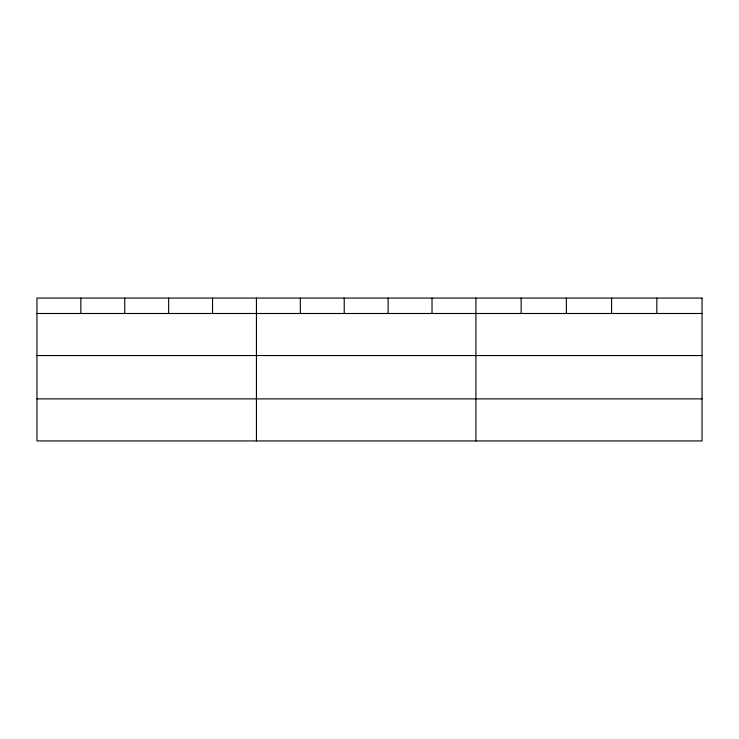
<?xml version="1.0" encoding="UTF-8"?>
<svg xmlns="http://www.w3.org/2000/svg" width="739" height="739" viewBox="0 0 739 739"><rect width="100%" height="100%" fill="white"/><g stroke="black" fill="none" stroke-linecap="round" stroke-linejoin="round"><path stroke-width="1.11" d="M36.95 313.493L702.05 313.493M36.95 355.542L702.05 355.542M36.95 398.875L702.05 398.875M656.823 298.066L656.823 313.493M611.596 298.066L611.596 313.493M566.37 298.066L566.37 313.493M521.143 298.066L521.143 313.493M475.916 298.066L475.916 440.934M432.019 298.066L432.019 313.493M388.123 298.066L388.123 313.493M344.226 298.066L344.226 313.493M300.33 298.066L300.33 313.493M256.433 298.066L256.433 440.934M212.536 298.066L212.536 313.493M168.64 298.066L168.64 313.493M124.743 298.066L124.743 313.493M80.847 298.066L80.847 313.493M702.05 298.066L36.95 298.066L36.95 440.934L702.05 440.934L702.05 298.066"/></g></svg>
